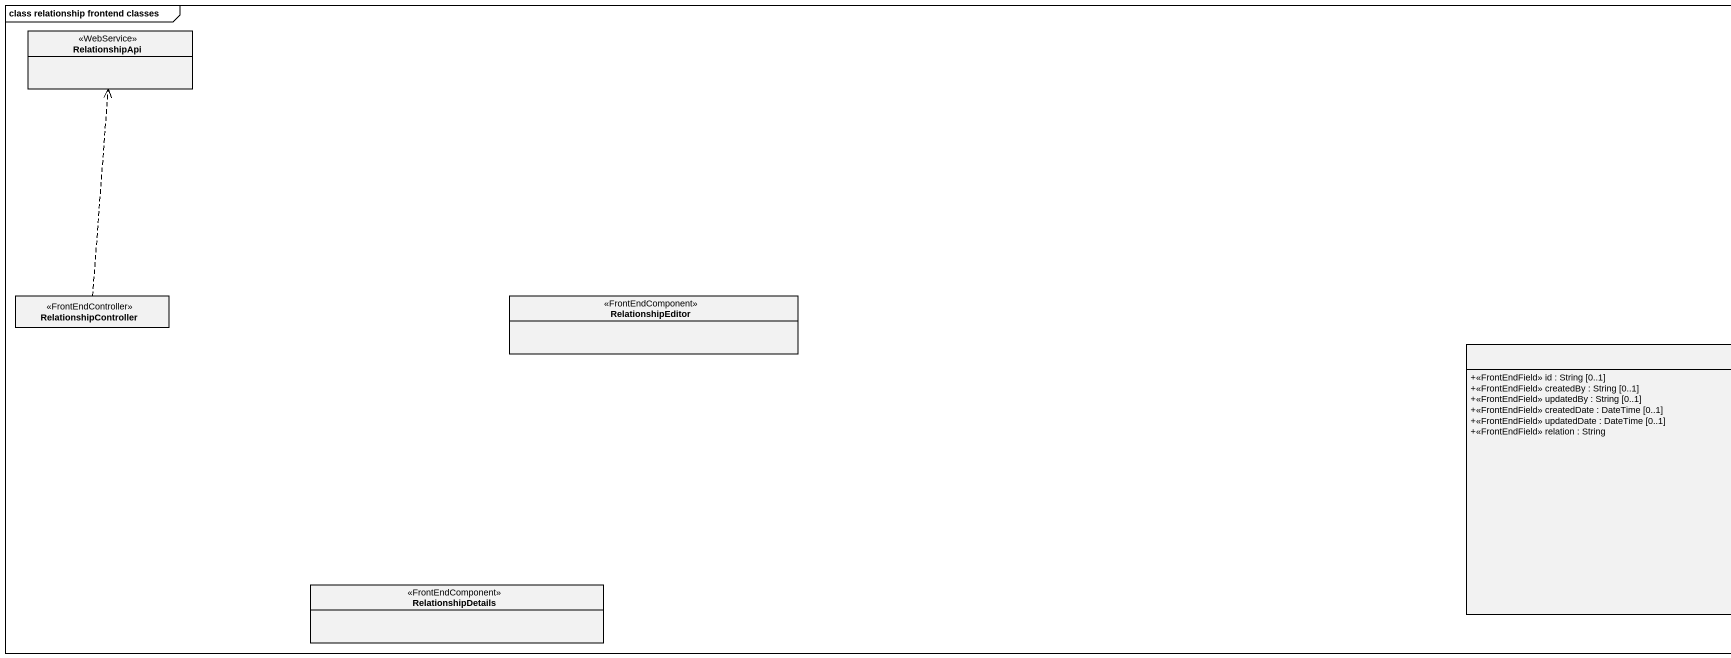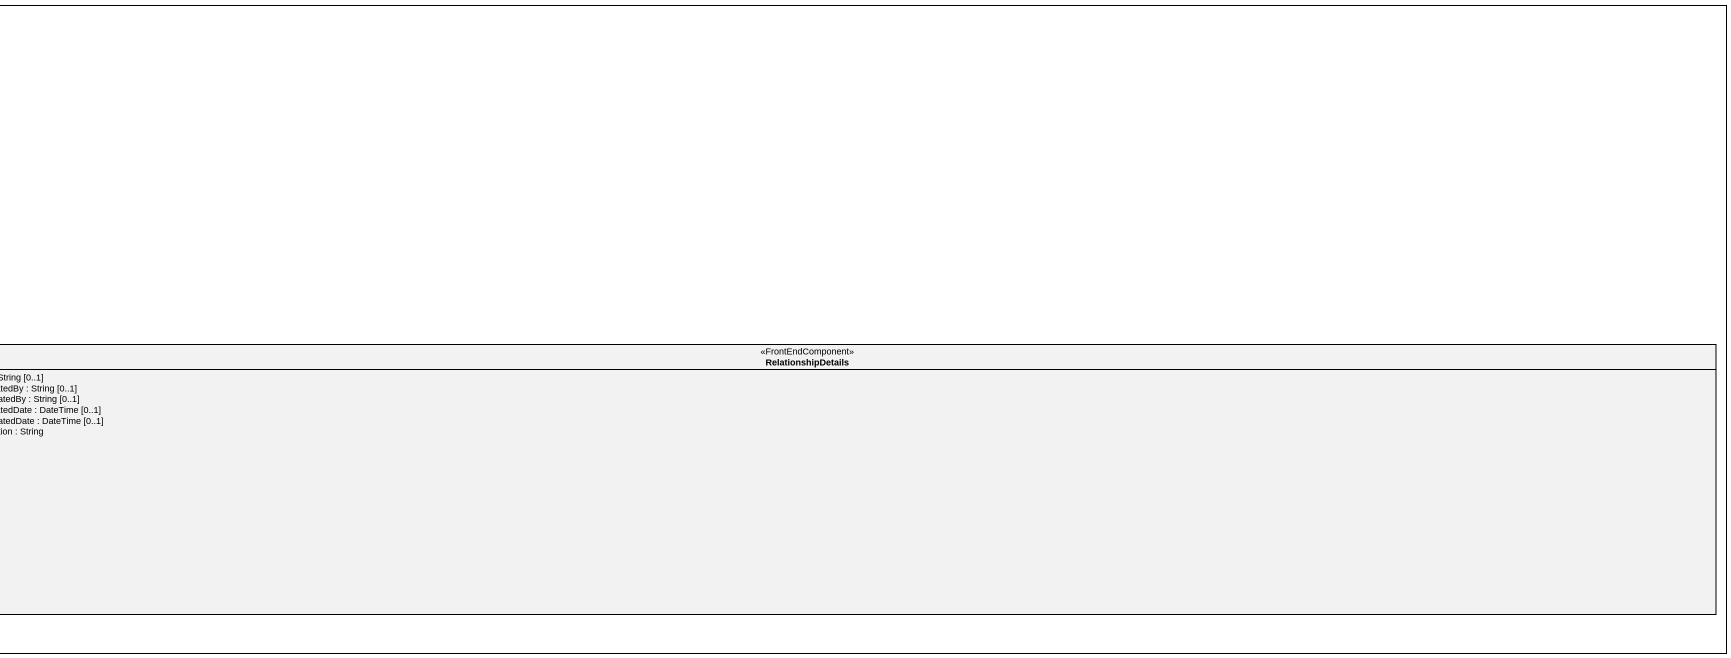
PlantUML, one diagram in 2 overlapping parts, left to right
@startuml
mainframe class relationship frontend classes
hide circle
hide empty members
skinparam classAttributeIconSize 0
class RelationshipApi <<WebService>>
class RelationshipController <<FrontEndController>>
class RelationshipEditor <<FrontEndComponent>>
class RelationshipDetails <<FrontEndComponent>> {
  +<<FrontEndField>> id : String [0..1]
  +<<FrontEndField>> createdBy : String [0..1]
  +<<FrontEndField>> updatedBy : String [0..1]
  +<<FrontEndField>> createdDate : DateTime [0..1]
  +<<FrontEndField>> updatedDate : DateTime [0..1]
  +<<FrontEndField>> relation : String
}
class "RelationshipDetails" as RelationshipDetails_2 <<FrontEndComponent>>
RelationshipController .up.> RelationshipApi
@enduml
